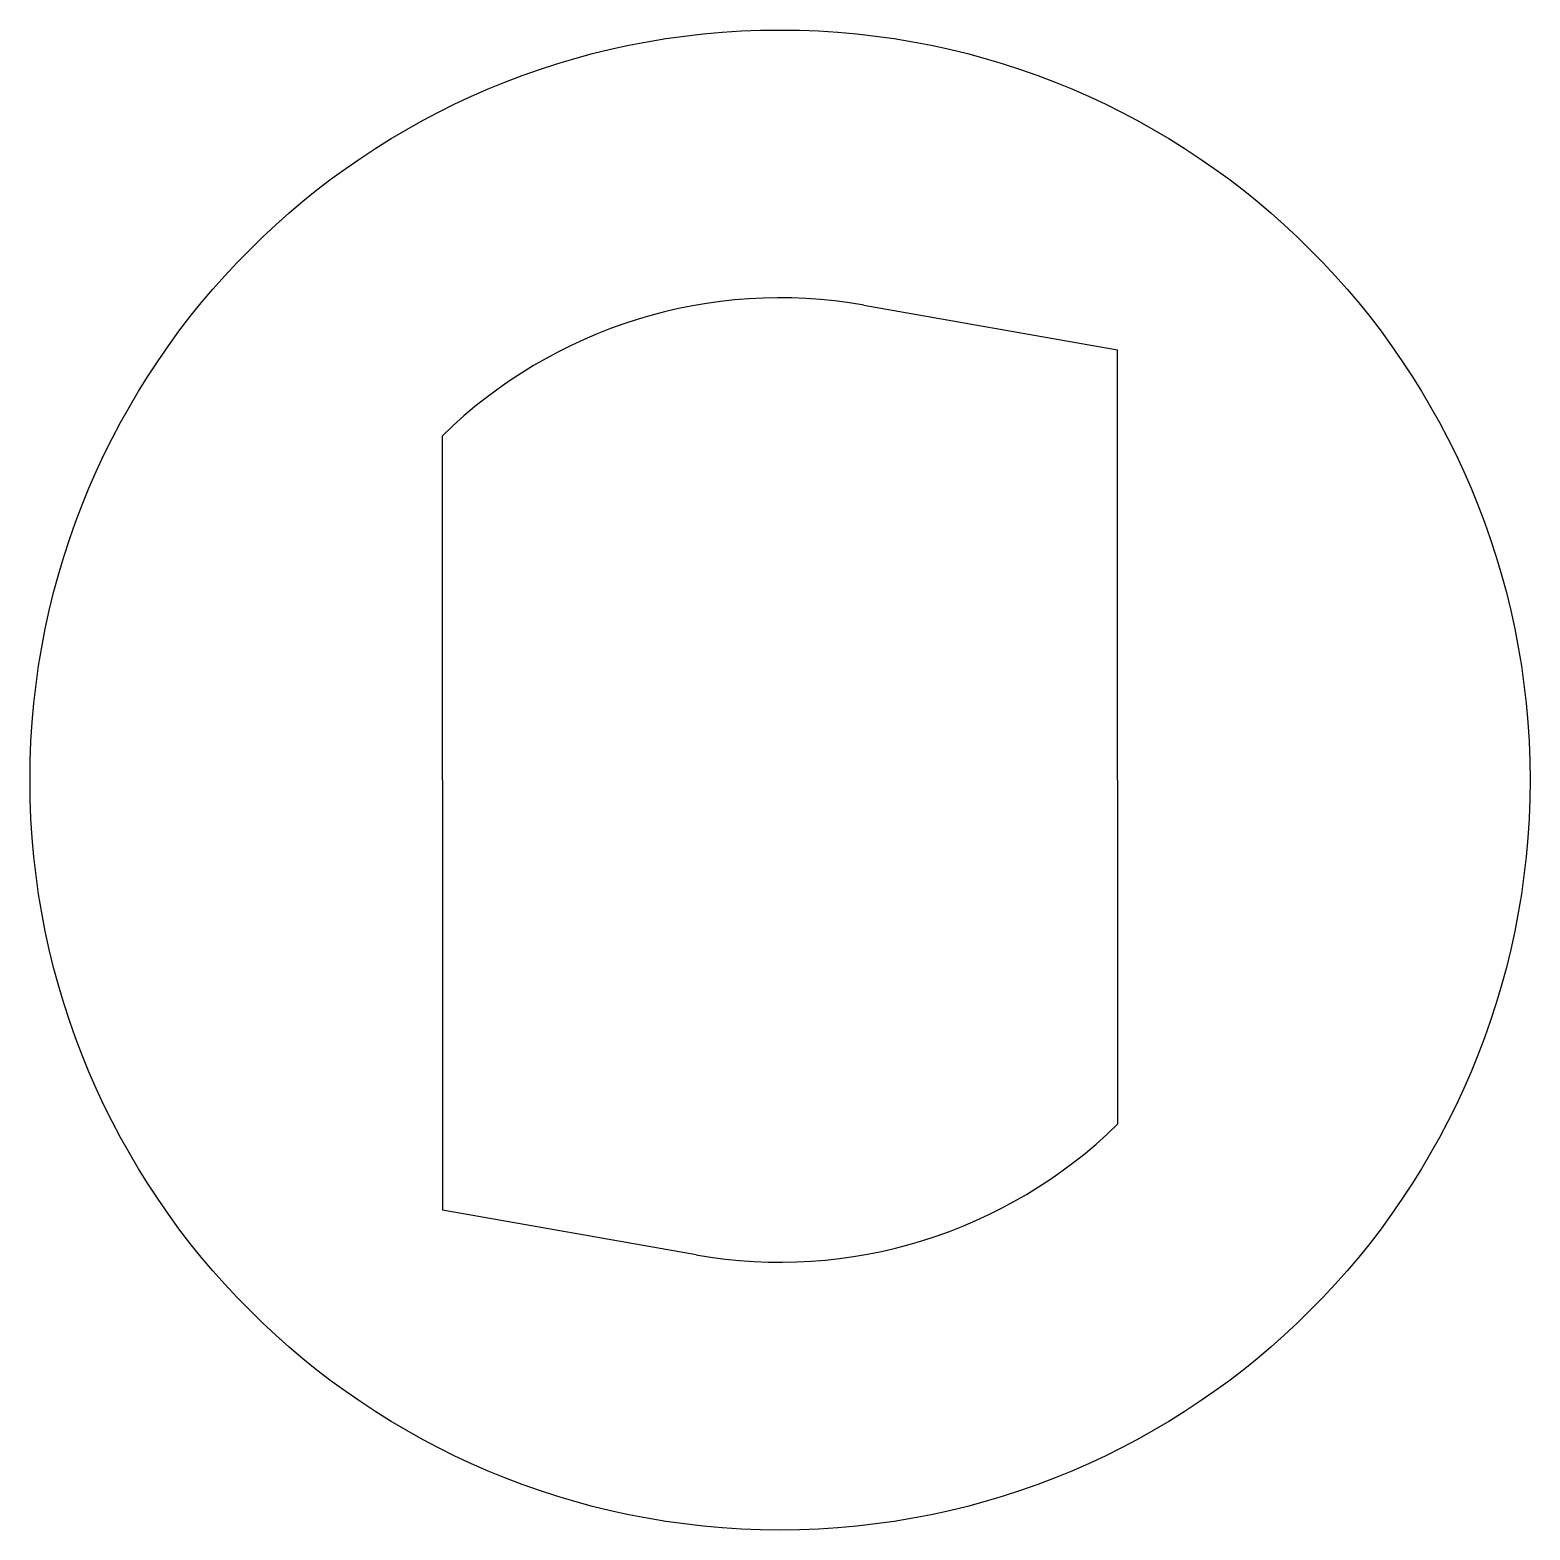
# Model space of a CAD drawing. Header units: millimetres. Extents: x -3.5 to 3.5, y -3.5 to 3.5.
import ezdxf

# ---------------------------------------------------------------- set-up
doc = ezdxf.new("R2010")
doc.units = ezdxf.units.MM
doc.layers.get('0').update_dxf_attribs({"linetype": 'CONTINUOUS'})

msp = doc.modelspace()

# ---------------------------------------------------------------- linework, layer by layer
for p, q in [((0.3907, 2.2158), (1.575, 2.007)), ((1.575, 0), (1.575, 2.007)), ((-1.575, 0), (-1.575, 1.6068)), ((-1.575, 0), (-1.575, -2.007)), ((1.575, 0), (1.575, -1.6068)), ((-0.3907, -2.2158), (-1.575, -2.007))]:
    msp.add_line(p, q)
msp.add_circle((0, 0), 3.5)
for start, end in [(80, 134.427), (260, 314.427)]:
    msp.add_arc((0, 0), 2.25, start, end)

doc.saveas('drawing.dxf')
